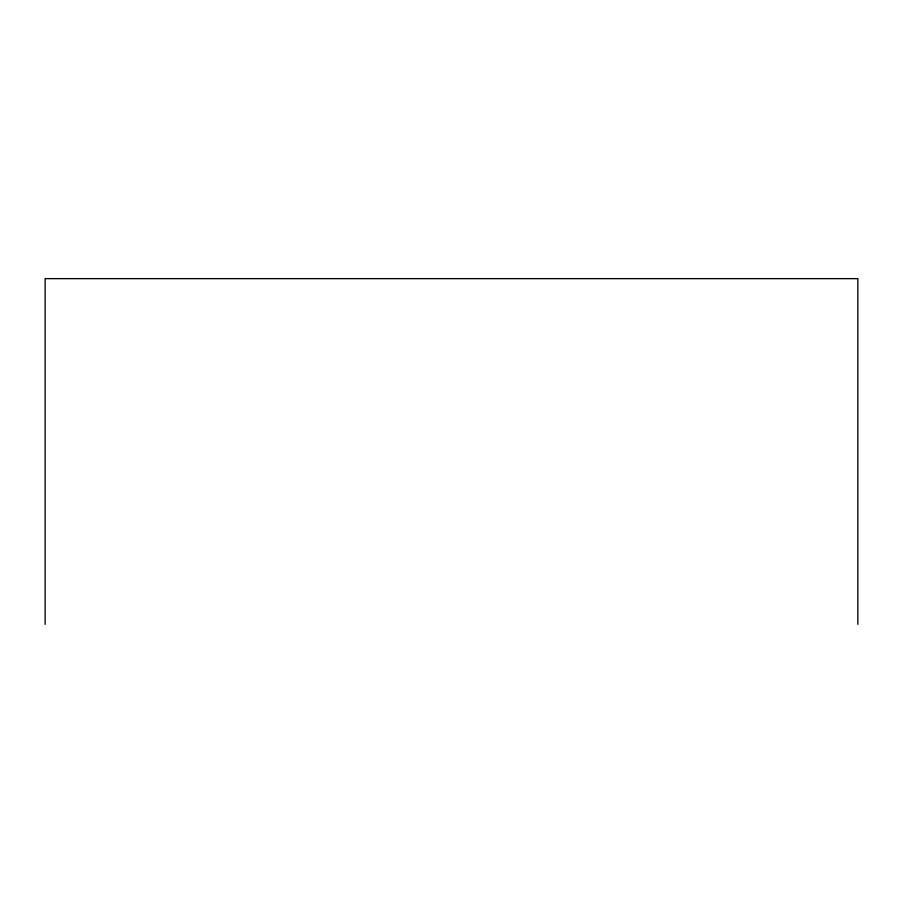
<?xml version="1.0" encoding="UTF-8"?>
<svg xmlns="http://www.w3.org/2000/svg" width="903" height="903" viewBox="0 0 903 903"><rect width="100%" height="100%" fill="white"/><g stroke="black" fill="none" stroke-linecap="round" stroke-linejoin="round"><path stroke-width="1.35" d="M857.85 624.357L857.85 278.643L45.15 278.643L45.15 624.357"/></g></svg>
